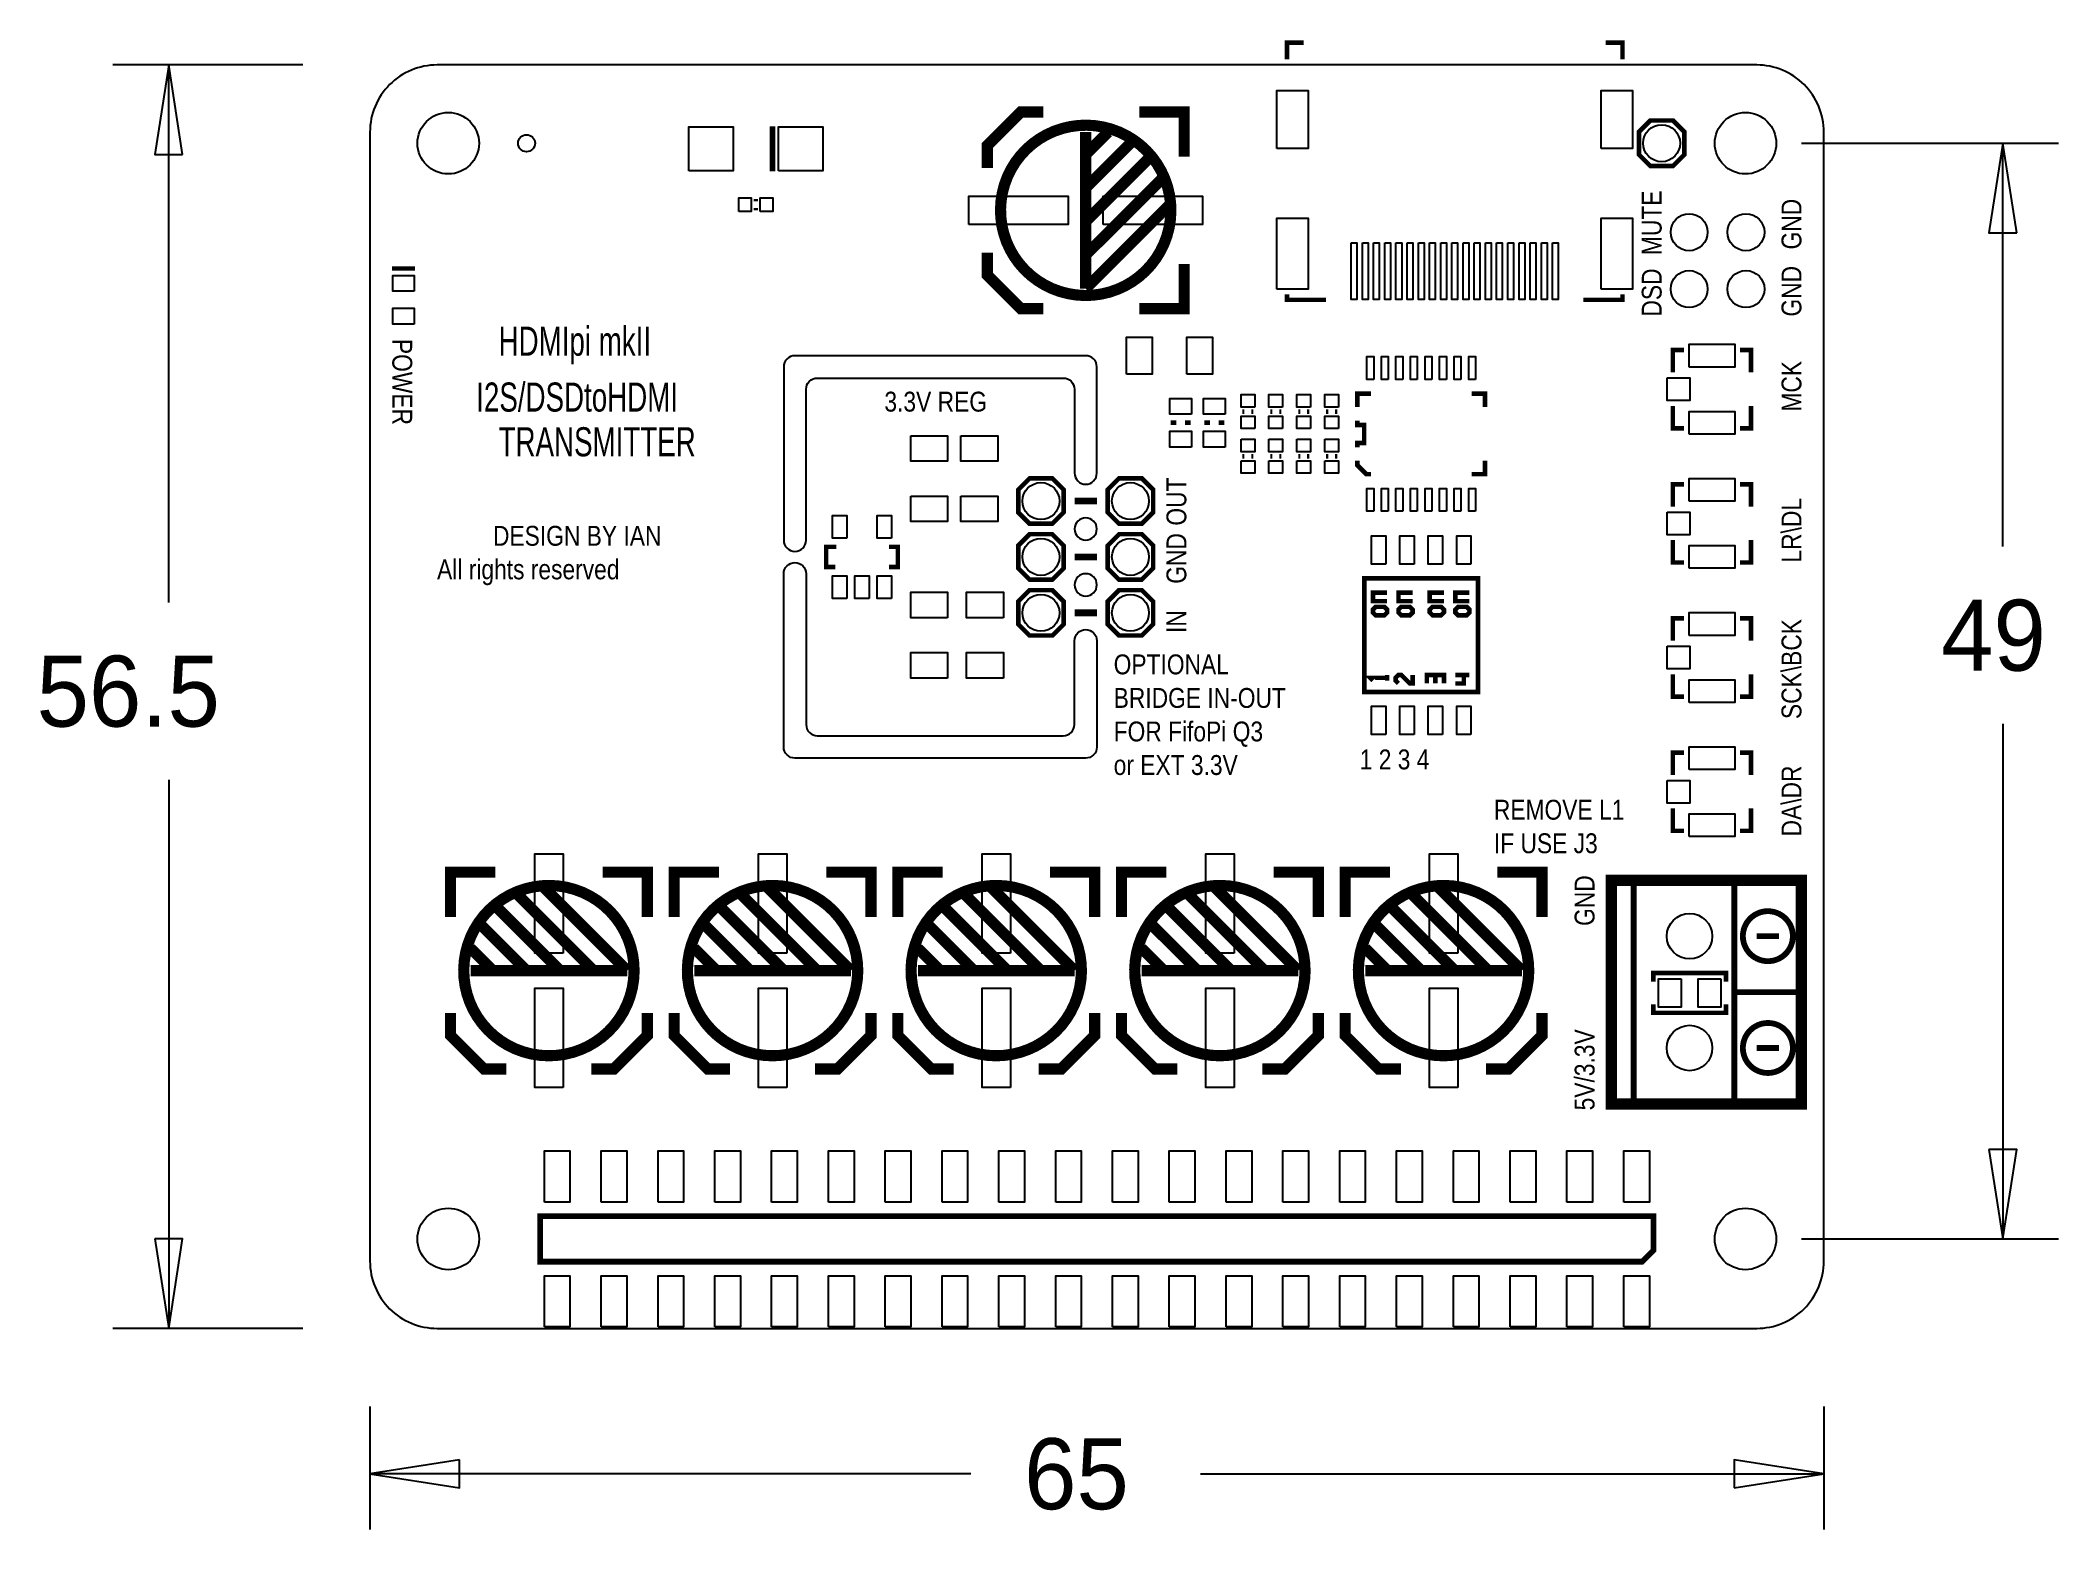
# Model space of a CAD drawing. Extents: x -14.7 to 75.5, y -9 to 57.6.
import ezdxf

# ---------------------------------------------------------------- set-up
doc = ezdxf.new("R2010")
doc.units = 0
for name, color, linetype in [('BOARD_GEOMETRY_DIMENSION', 1, 'CONTINUOUS'), ('BOARD_GEOMETRY_OUTLINE', 2, 'CONTINUOUS'), ('PACKAGE_GEOMETRY_SILKSCREEN_TO', 3, 'CONTINUOUS'), ('PIN_TOP', 4, 'CONTINUOUS')]:
    doc.layers.add(name, color=color, linetype=linetype)

msp = doc.modelspace()

# ---------------------------------------------------------------- linework, layer by layer
at = {"layer": 'BOARD_GEOMETRY_DIMENSION'}
for points in [[(-3, 56.5), (-11.5, 56.5)], [(-9, 32.4687), (-9, 56.5)], [(64, 53), (75.5, 53)], [(73, 34.9687), (73, 53)], [(73, 27.0313), (73, 4)], [(-9, 24.5313), (-9, 0)], [(64, 4), (75.5, 4)], [(-3, 0), (-11.5, 0)], [(0, -3.5), (0, -9)], [(65, -3.5), (65, -9)], [(26.8629, -6.5), (0, -6.5)], [(37.1371, -6.5), (65, -6.5)]]:
    msp.add_lwpolyline(points, dxfattribs=at)
for points in [[(-8.375, 52.5), (-9, 56.5), (-9.625, 52.5)], [(73.625, 49), (73, 53), (72.375, 49)], [(72.375, 8), (73, 4), (73.625, 8)], [(-9.625, 4), (-9, 0), (-8.375, 4)], [(4, -5.875), (0, -6.5), (4, -7.125)], [(61, -7.125), (65, -6.5), (61, -5.875)]]:
    msp.add_lwpolyline(points, close=True, dxfattribs=at)
at = {"layer": 'BOARD_GEOMETRY_OUTLINE'}
for points in [[(3, 0), (62, 0, 0.414214), (65, 3), (65, 53.5, 0.414214), (62, 56.5), (3, 56.5, 0.414214), (0, 53.5), (0, 3, 0.414214), (3, 0)], [(19.5, 35.25), (19.5, 42, -0.414214), (20, 42.5), (31, 42.5, -0.414214), (31.5, 42), (31.5, 38.25, 1), (32.5, 38.25), (32.5, 43, 0.414214), (32, 43.5), (19, 43.5, 0.414214), (18.5, 43), (18.5, 35.25, 1), (19.5, 35.25)], [(32.5, 35.75, 1), (31.5, 35.75, 1)], [(19.5, 33.75), (19.5, 27, 0.414214), (20, 26.5), (31, 26.5, 0.414214), (31.5, 27), (31.5, 30.75, -1), (32.5, 30.75), (32.5, 26, -0.414214), (32, 25.5), (19, 25.5, -0.414214), (18.5, 26), (18.5, 33.75, -1), (19.5, 33.75)], [(32.5, 33.25, 1), (31.5, 33.25, 1)]]:
    msp.add_lwpolyline(points, format="xyb", close=True, dxfattribs=at)
at = {"layer": 'PACKAGE_GEOMETRY_SILKSCREEN_TO'}
for points, const_width in [([(41, 56.75), (41, 57.5), (41.75, 57.5)], 0.2032), ([(56, 56.75), (56, 57.5), (55.25, 57.5)], 0.2032), ([(30.1, 54.4), (29.1, 54.4), (27.6, 52.9), (27.6, 51.9)], 0.5), ([(34.4, 54.4), (36.4, 54.4), (36.4, 52.4)], 0.5), ([(18, 53.75), (18, 51.75)], 0.25), ([(32, 53.5), (32, 46.5)], 0.5), ([(32, 52.5), (33, 53.5)], 0.5), ([(32, 51), (34, 53)], 0.5), ([(32, 49.5), (34.8, 52.3)], 0.5), ([(32, 48), (35.4, 51.4)], 0.5), ([(17.25, 50.5), (17.25, 50.4)], 0.2032), ([(17.25, 50.1), (17.25, 50)], 0.2032), ([(32, 46.5), (35.7, 50.2)], 0.5), ([(30.1, 45.6), (29.1, 45.6), (27.6, 47.1), (27.6, 48.1)], 0.5), ([(34.4, 45.6), (36.4, 45.6), (36.4, 47.6)], 0.5), ([(0.992, 47.397), (2.008, 47.397)], 0.2032), ([(42.75, 46), (41, 46), (41, 46.25)], 0.2032), ([(54.25, 46), (56, 46), (56, 46.25)], 0.2032), ([(58.25, 42.75), (58.25, 43.75), (58.75, 43.75)], 0.2032), ([(61.75, 42.75), (61.75, 43.75), (61.25, 43.75)], 0.2032), ([(44.15, 41.2), (44.15, 41.8), (44.75, 41.8)], 0.205), ([(49.25, 41.8), (49.85, 41.8), (49.85, 41.2)], 0.205), ([(39, 41), (39.1, 41)], 0.2032), ([(39.4, 41), (39.5, 41)], 0.2032), ([(40.25, 41), (40.35, 41)], 0.2032), ([(40.65, 41), (40.75, 41)], 0.2032), ([(41.5, 41), (41.6, 41)], 0.2032), ([(41.9, 41), (42, 41)], 0.2032), ([(42.75, 41), (42.85, 41)], 0.2032), ([(43.15, 41), (43.25, 41)], 0.2032), ([(44.15, 39.4), (44.15, 39.6), (44.45, 39.6), (44.45, 40.4), (44.15, 40.4), (44.15, 40.6)], 0.205), ([(58.25, 41.25), (58.25, 40.25), (58.75, 40.25)], 0.2032), ([(61.75, 41.25), (61.75, 40.25), (61.25, 40.25)], 0.2032), ([(35.8055, 40.5), (36.0595, 40.5)], 0.2032), ([(36.4405, 40.5), (36.6945, 40.5)], 0.2032), ([(37.3055, 40.5), (37.5595, 40.5)], 0.2032), ([(37.9405, 40.5), (38.1945, 40.5)], 0.2032), ([(39.1, 39), (39, 39)], 0.2032), ([(39.5, 39), (39.4, 39)], 0.2032), ([(40.35, 39), (40.25, 39)], 0.2032), ([(40.75, 39), (40.65, 39)], 0.2032), ([(41.6, 39), (41.5, 39)], 0.2032), ([(42, 39), (41.9, 39)], 0.2032), ([(42.85, 39), (42.75, 39)], 0.2032), ([(43.25, 39), (43.15, 39)], 0.2032), ([(44.15, 38.8), (44.15, 38.6), (44.55, 38.2), (44.75, 38.2)], 0.205), ([(49.25, 38.2), (49.85, 38.2), (49.85, 38.8)], 0.205), ([(31.5, 37), (32.5, 37)], 0.3), ([(58.25, 36.75), (58.25, 37.75), (58.75, 37.75)], 0.2032), ([(61.75, 36.75), (61.75, 37.75), (61.25, 37.75)], 0.2032), ([(58.25, 35.25), (58.25, 34.25), (58.75, 34.25)], 0.2032), ([(61.75, 35.25), (61.75, 34.25), (61.25, 34.25)], 0.2032), ([(20.8, 34.05), (20.4, 34.05), (20.4, 34.95), (20.85, 34.95)], 0.2), ([(23.2, 34.05), (23.6, 34.05), (23.6, 34.95), (23.2, 34.95)], 0.2), ([(31.5, 34.5), (32.5, 34.5)], 0.3), ([(45.476, 32.524), (44.841, 32.524), (44.841, 32.905), (45.476, 32.905)], 0.2032), ([(46.619, 32.524), (45.984, 32.524), (45.984, 32.905), (46.619, 32.905)], 0.2032), ([(48.016, 32.524), (47.381, 32.524), (47.381, 32.905), (48.016, 32.905)], 0.2032), ([(49.159, 32.524), (48.524, 32.524), (48.524, 32.905), (49.159, 32.905)], 0.2032), ([(31.5, 32), (32.5, 32)], 0.3), ([(58.25, 30.75), (58.25, 31.75), (58.75, 31.75)], 0.2032), ([(61.75, 30.75), (61.75, 31.75), (61.25, 31.75)], 0.2032), ([(44.841, 28.968), (44.714, 29.095), (45.476, 29.095)], 0.2032), ([(45.476, 28.968), (45.476, 29.222)], 0.2032), ([(45.984, 28.841), (45.857, 28.968), (45.857, 29.095), (45.984, 29.222), (46.111, 29.222), (46.492, 28.841), (46.619, 28.841), (46.619, 29.222)], 0.2032), ([(47.254, 28.841), (47.254, 29.222), (48.016, 29.222), (48.016, 28.841)], 0.2032), ([(47.635, 29.222), (47.635, 28.841)], 0.2032), ([(48.524, 28.841), (48.905, 28.841), (48.905, 29.222)], 0.2032), ([(48.524, 29.222), (49.159, 29.222)], 0.2032), ([(58.25, 29.25), (58.25, 28.25), (58.75, 28.25)], 0.2032), ([(61.75, 29.25), (61.75, 28.25), (61.25, 28.25)], 0.2032), ([(58.25, 24.75), (58.25, 25.75), (58.75, 25.75)], 0.2032), ([(61.75, 24.75), (61.75, 25.75), (61.25, 25.75)], 0.2032), ([(58.25, 23.25), (58.25, 22.25), (58.75, 22.25)], 0.2032), ([(61.75, 23.25), (61.75, 22.25), (61.25, 22.25)], 0.2032), ([(3.6, 18.4), (3.6, 20.4), (5.6, 20.4)], 0.5), ([(11.5, 16), (7.8, 19.7)], 0.5), ([(12.4, 18.4), (12.4, 20.4), (10.4, 20.4)], 0.5), ([(13.6, 18.4), (13.6, 20.4), (15.6, 20.4)], 0.5), ([(21.5, 16), (17.8, 19.7)], 0.5), ([(22.4, 18.4), (22.4, 20.4), (20.4, 20.4)], 0.5), ([(23.6, 18.4), (23.6, 20.4), (25.6, 20.4)], 0.5), ([(31.5, 16), (27.8, 19.7)], 0.5), ([(32.4, 18.4), (32.4, 20.4), (30.4, 20.4)], 0.5), ([(33.6, 18.4), (33.6, 20.4), (35.6, 20.4)], 0.5), ([(41.5, 16), (37.8, 19.7)], 0.5), ([(42.4, 18.4), (42.4, 20.4), (40.4, 20.4)], 0.5), ([(43.6, 18.4), (43.6, 20.4), (45.6, 20.4)], 0.5), ([(51.5, 16), (47.8, 19.7)], 0.5), ([(52.4, 18.4), (52.4, 20.4), (50.4, 20.4)], 0.5), ([(56.4999, 20.0401), (56.4999, 10.0399)], 0.2601), ([(57, 20.0401), (61, 20.0401), (61, 10.0399)], 0.2601), ([(8.5, 16), (5.7, 18.8)], 0.5), ([(10, 16), (6.6, 19.4)], 0.5), ([(18.5, 16), (15.7, 18.8)], 0.5), ([(20, 16), (16.6, 19.4)], 0.5), ([(28.5, 16), (25.7, 18.8)], 0.5), ([(30, 16), (26.6, 19.4)], 0.5), ([(38.5, 16), (35.7, 18.8)], 0.5), ([(40, 16), (36.6, 19.4)], 0.5), ([(48.5, 16), (45.7, 18.8)], 0.5), ([(50, 16), (46.6, 19.4)], 0.5), ([(7, 16), (5, 18)], 0.5), ([(17, 16), (15, 18)], 0.5), ([(27, 16), (25, 18)], 0.5), ([(37, 16), (35, 18)], 0.5), ([(47, 16), (45, 18)], 0.5), ([(5.5, 16), (4.5, 17)], 0.5), ([(15.5, 16), (14.5, 17)], 0.5), ([(25.5, 16), (24.5, 17)], 0.5), ([(35.5, 16), (34.5, 17)], 0.5), ([(45.5, 16), (44.5, 17)], 0.5), ([(63, 17.54), (62, 17.54)], 0.2601), ([(4.5, 16), (11.5, 16)], 0.5), ([(14.5, 16), (21.5, 16)], 0.5), ([(24.5, 16), (31.5, 16)], 0.5), ([(34.5, 16), (41.5, 16)], 0.5), ([(44.5, 16), (51.5, 16)], 0.5), ([(57.3744, 15.508), (57.3744, 15.889), (60.6256, 15.889), (60.6256, 15.508)], 0.2032), ([(60.6256, 14.492), (60.6256, 14.111), (57.3744, 14.111), (57.3744, 14.492)], 0.2032), ([(64, 15.0399), (61, 15.0399)], 0.2601), ([(3.6, 14.1), (3.6, 13.1), (5.1, 11.6), (6.1, 11.6)], 0.5), ([(12.4, 14.1), (12.4, 13.1), (10.9, 11.6), (9.9, 11.6)], 0.5), ([(13.6, 14.1), (13.6, 13.1), (15.1, 11.6), (16.1, 11.6)], 0.5), ([(22.4, 14.1), (22.4, 13.1), (20.9, 11.6), (19.9, 11.6)], 0.5), ([(23.6, 14.1), (23.6, 13.1), (25.1, 11.6), (26.1, 11.6)], 0.5), ([(32.4, 14.1), (32.4, 13.1), (30.9, 11.6), (29.9, 11.6)], 0.5), ([(33.6, 14.1), (33.6, 13.1), (35.1, 11.6), (36.1, 11.6)], 0.5), ([(42.4, 14.1), (42.4, 13.1), (40.9, 11.6), (39.9, 11.6)], 0.5), ([(43.6, 14.1), (43.6, 13.1), (45.1, 11.6), (46.1, 11.6)], 0.5), ([(52.4, 14.1), (52.4, 13.1), (50.9, 11.6), (49.9, 11.6)], 0.5), ([(63, 12.54), (62, 12.54)], 0.2601)]:
    msp.add_lwpolyline(points, dxfattribs=dict(at, const_width=const_width))
for points, const_width in [([(33.5, 53.5, 1), (30.5, 46.5, 1)], 0.5), ([(4.5, 17.5, 1), (11.5, 14.5, 1)], 0.5), ([(14.5, 17.5, 1), (21.5, 14.5, 1)], 0.5), ([(24.5, 17.5, 1), (31.5, 14.5, 1)], 0.5), ([(34.5, 17.5, 1), (41.5, 14.5, 1)], 0.5), ([(44.5, 17.5, 1), (51.5, 14.5, 1)], 0.5), ([(63, 18.54, 1), (62.0002, 16.54, 1)], 0.2601), ([(63, 13.54, 1), (62.0002, 11.54, 1)], 0.2601)]:
    msp.add_lwpolyline(points, format="xyb", close=True, dxfattribs=dict(at, const_width=const_width))
for points, const_width in [([(56.734, 53.508), (56.734, 52.492), (57.242, 51.984), (58.258, 51.984), (58.766, 52.492), (58.766, 53.508), (58.258, 54.016), (57.242, 54.016)], 0.2032), ([(29.492, 35.984), (30.508, 35.984), (31.016, 36.492), (31.016, 37.508), (30.508, 38.016), (29.492, 38.016), (28.984, 37.508), (28.984, 36.492)], 0.2032), ([(33.492, 35.984), (34.508, 35.984), (35.016, 36.492), (35.016, 37.508), (34.508, 38.016), (33.492, 38.016), (32.984, 37.508), (32.984, 36.492)], 0.2032), ([(29.492, 33.484), (30.508, 33.484), (31.016, 33.992), (31.016, 35.008), (30.508, 35.516), (29.492, 35.516), (28.984, 35.008), (28.984, 33.992)], 0.2032), ([(33.492, 33.484), (34.508, 33.484), (35.016, 33.992), (35.016, 35.008), (34.508, 35.516), (33.492, 35.516), (32.984, 35.008), (32.984, 33.992)], 0.2032), ([(44.46, 28.46), (49.54, 28.46), (49.54, 33.54), (44.46, 33.54)], 0.2032), ([(29.492, 30.984), (30.508, 30.984), (31.016, 31.492), (31.016, 32.508), (30.508, 33.016), (29.492, 33.016), (28.984, 32.508), (28.984, 31.492)], 0.2032), ([(33.492, 30.984), (34.508, 30.984), (35.016, 31.492), (35.016, 32.508), (34.508, 33.016), (33.492, 33.016), (32.984, 32.508), (32.984, 31.492)], 0.2032), ([(44.968, 31.889), (45.349, 31.889), (45.476, 32.016), (45.476, 32.143), (45.349, 32.27), (44.968, 32.27), (44.841, 32.143), (44.841, 32.016)], 0.2032), ([(46.492, 31.889), (46.111, 31.889), (45.984, 32.016), (45.984, 32.143), (46.111, 32.27), (46.492, 32.27), (46.619, 32.143), (46.619, 32.016)], 0.2032), ([(47.508, 31.889), (47.889, 31.889), (48.016, 32.016), (48.016, 32.143), (47.889, 32.27), (47.508, 32.27), (47.381, 32.143), (47.381, 32.016)], 0.2032), ([(49.032, 31.889), (48.651, 31.889), (48.524, 32.016), (48.524, 32.143), (48.651, 32.27), (49.032, 32.27), (49.159, 32.143), (49.159, 32.016)], 0.2032), ([(59, 20.0401), (55.4999, 20.0401), (55.4999, 10.0399), (64, 10.0399), (64, 20.0401)], 0.508), ([(7.608, 5.016), (7.608, 2.984), (56.884, 2.984), (57.392, 3.492), (57.392, 5.016)], 0.254)]:
    msp.add_lwpolyline(points, close=True, dxfattribs=dict(at, const_width=const_width))
at = {"layer": 'PIN_TOP'}
for points in [[(40.5515, 52.7646), (40.5515, 55.3554), (41.9485, 55.3554), (41.9485, 52.7646)], [(55.0515, 52.7646), (55.0515, 55.3554), (56.4485, 55.3554), (56.4485, 52.7646)], [(14.2594, 51.7594), (14.2594, 53.7406), (16.2406, 53.7406), (16.2406, 51.7594)], [(18.2594, 51.7594), (18.2594, 53.7406), (20.2406, 53.7406), (20.2406, 51.7594)], [(16.4906, 49.9452), (16.4906, 50.5548), (17.0494, 50.5548), (17.0494, 49.9452)], [(17.4506, 49.9452), (17.4506, 50.5548), (18.0094, 50.5548), (18.0094, 49.9452)], [(26.7775, 49.365), (26.7775, 50.635), (31.2225, 50.635), (31.2225, 49.365)], [(32.7775, 49.365), (32.7775, 50.635), (37.2225, 50.635), (37.2225, 49.365)], [(40.5515, 46.4725), (40.5515, 49.6475), (41.9485, 49.6475), (41.9485, 46.4725)], [(55.0515, 46.4725), (55.0515, 49.6475), (56.4485, 49.6475), (56.4485, 46.4725)], [(43.873, 48.55), (44.127, 48.55), (44.127, 46.01), (43.873, 46.01)], [(44.373, 48.55), (44.627, 48.55), (44.627, 46.01), (44.373, 46.01)], [(44.873, 48.55), (45.127, 48.55), (45.127, 46.01), (44.873, 46.01)], [(45.373, 48.55), (45.627, 48.55), (45.627, 46.01), (45.373, 46.01)], [(45.873, 48.55), (46.127, 48.55), (46.127, 46.01), (45.873, 46.01)], [(46.373, 48.55), (46.627, 48.55), (46.627, 46.01), (46.373, 46.01)], [(46.873, 48.55), (47.127, 48.55), (47.127, 46.01), (46.873, 46.01)], [(47.373, 48.55), (47.627, 48.55), (47.627, 46.01), (47.373, 46.01)], [(47.873, 48.55), (48.127, 48.55), (48.127, 46.01), (47.873, 46.01)], [(48.373, 48.55), (48.627, 48.55), (48.627, 46.01), (48.373, 46.01)], [(48.873, 48.55), (49.127, 48.55), (49.127, 46.01), (48.873, 46.01)], [(49.373, 48.55), (49.627, 48.55), (49.627, 46.01), (49.373, 46.01)], [(49.873, 48.55), (50.127, 48.55), (50.127, 46.01), (49.873, 46.01)], [(50.373, 48.55), (50.627, 48.55), (50.627, 46.01), (50.373, 46.01)], [(50.873, 48.55), (51.127, 48.55), (51.127, 46.01), (50.873, 46.01)], [(51.373, 48.55), (51.627, 48.55), (51.627, 46.01), (51.373, 46.01)], [(51.873, 48.55), (52.127, 48.55), (52.127, 46.01), (51.873, 46.01)], [(52.373, 48.55), (52.627, 48.55), (52.627, 46.01), (52.373, 46.01)], [(52.873, 48.55), (53.127, 48.55), (53.127, 46.01), (52.873, 46.01)], [(1.9826, 46.381), (1.0174, 46.381), (1.0174, 47.0922), (1.9826, 47.0922)], [(1.9826, 44.9078), (1.0174, 44.9078), (1.0174, 45.619), (1.9826, 45.619)], [(33.8285, 42.6745), (33.8285, 44.3255), (34.9715, 44.3255), (34.9715, 42.6745)], [(36.5285, 42.6745), (36.5285, 44.3255), (37.6715, 44.3255), (37.6715, 42.6745)], [(44.8774, 42.442), (44.5726, 42.442), (44.5726, 43.458), (44.8774, 43.458)], [(45.5274, 42.442), (45.2226, 42.442), (45.2226, 43.458), (45.5274, 43.458)], [(46.1774, 42.442), (45.8726, 42.442), (45.8726, 43.458), (46.1774, 43.458)], [(46.8274, 42.442), (46.5226, 42.442), (46.5226, 43.458), (46.8274, 43.458)], [(47.4774, 42.442), (47.1726, 42.442), (47.1726, 43.458), (47.4774, 43.458)], [(48.1274, 42.442), (47.8226, 42.442), (47.8226, 43.458), (48.1274, 43.458)], [(48.7774, 42.442), (48.4726, 42.442), (48.4726, 43.458), (48.7774, 43.458)], [(49.4274, 42.442), (49.1226, 42.442), (49.1226, 43.458), (49.4274, 43.458)], [(58.984, 42.992), (58.984, 44.008), (61.016, 44.008), (61.016, 42.992)], [(57.992, 42.508), (59.008, 42.508), (59.008, 41.492), (57.992, 41.492)], [(36.7326, 40.881), (35.7674, 40.881), (35.7674, 41.5922), (36.7326, 41.5922)], [(38.2326, 40.881), (37.2674, 40.881), (37.2674, 41.5922), (38.2326, 41.5922)], [(39.5548, 41.2006), (38.9452, 41.2006), (38.9452, 41.7594), (39.5548, 41.7594)], [(40.8048, 41.2006), (40.1952, 41.2006), (40.1952, 41.7594), (40.8048, 41.7594)], [(42.0548, 41.2006), (41.4452, 41.2006), (41.4452, 41.7594), (42.0548, 41.7594)], [(43.3048, 41.2006), (42.6952, 41.2006), (42.6952, 41.7594), (43.3048, 41.7594)], [(39.5548, 40.2406), (38.9452, 40.2406), (38.9452, 40.7994), (39.5548, 40.7994)], [(40.8048, 40.2406), (40.1952, 40.2406), (40.1952, 40.7994), (40.8048, 40.7994)], [(42.0548, 40.2406), (41.4452, 40.2406), (41.4452, 40.7994), (42.0548, 40.7994)], [(43.3048, 40.2406), (42.6952, 40.2406), (42.6952, 40.7994), (43.3048, 40.7994)], [(58.984, 39.992), (58.984, 41.008), (61.016, 41.008), (61.016, 39.992)], [(24.1745, 39.9215), (25.8255, 39.9215), (25.8255, 38.7785), (24.1745, 38.7785)], [(26.4245, 39.9215), (28.0755, 39.9215), (28.0755, 38.7785), (26.4245, 38.7785)], [(36.7326, 39.4078), (35.7674, 39.4078), (35.7674, 40.119), (36.7326, 40.119)], [(38.2326, 39.4078), (37.2674, 39.4078), (37.2674, 40.119), (38.2326, 40.119)], [(38.9452, 39.7594), (39.5548, 39.7594), (39.5548, 39.2006), (38.9452, 39.2006)], [(40.1952, 39.7594), (40.8048, 39.7594), (40.8048, 39.2006), (40.1952, 39.2006)], [(41.4452, 39.7594), (42.0548, 39.7594), (42.0548, 39.2006), (41.4452, 39.2006)], [(42.6952, 39.7594), (43.3048, 39.7594), (43.3048, 39.2006), (42.6952, 39.2006)], [(38.9452, 38.7994), (39.5548, 38.7994), (39.5548, 38.2406), (38.9452, 38.2406)], [(40.1952, 38.7994), (40.8048, 38.7994), (40.8048, 38.2406), (40.1952, 38.2406)], [(41.4452, 38.7994), (42.0548, 38.7994), (42.0548, 38.2406), (41.4452, 38.2406)], [(42.6952, 38.7994), (43.3048, 38.7994), (43.3048, 38.2406), (42.6952, 38.2406)], [(58.984, 36.992), (58.984, 38.008), (61.016, 38.008), (61.016, 36.992)], [(24.1745, 37.2215), (25.8255, 37.2215), (25.8255, 36.0785), (24.1745, 36.0785)], [(26.4245, 37.2215), (28.0755, 37.2215), (28.0755, 36.0785), (26.4245, 36.0785)], [(44.8774, 36.542), (44.5726, 36.542), (44.5726, 37.558), (44.8774, 37.558)], [(45.5274, 36.542), (45.2226, 36.542), (45.2226, 37.558), (45.5274, 37.558)], [(46.1774, 36.542), (45.8726, 36.542), (45.8726, 37.558), (46.1774, 37.558)], [(46.8274, 36.542), (46.5226, 36.542), (46.5226, 37.558), (46.8274, 37.558)], [(47.4774, 36.542), (47.1726, 36.542), (47.1726, 37.558), (47.4774, 37.558)], [(48.1274, 36.542), (47.8226, 36.542), (47.8226, 37.558), (48.1274, 37.558)], [(48.7774, 36.542), (48.4726, 36.542), (48.4726, 37.558), (48.7774, 37.558)], [(49.4274, 36.542), (49.1226, 36.542), (49.1226, 37.558), (49.4274, 37.558)], [(21.3175, 35.342), (20.6825, 35.342), (20.6825, 36.358), (21.3175, 36.358)], [(23.3175, 35.342), (22.6825, 35.342), (22.6825, 36.358), (23.3175, 36.358)], [(57.992, 36.508), (59.008, 36.508), (59.008, 35.492), (57.992, 35.492)], [(45.4125, 34.175), (44.7775, 34.175), (44.7775, 35.445), (45.4125, 35.445)], [(46.6825, 34.175), (46.0475, 34.175), (46.0475, 35.445), (46.6825, 35.445)], [(47.9525, 34.175), (47.3175, 34.175), (47.3175, 35.445), (47.9525, 35.445)], [(49.2225, 34.175), (48.5875, 34.175), (48.5875, 35.445), (49.2225, 35.445)], [(58.984, 33.992), (58.984, 35.008), (61.016, 35.008), (61.016, 33.992)], [(21.3175, 32.642), (20.6825, 32.642), (20.6825, 33.658), (21.3175, 33.658)], [(22.3175, 32.642), (21.6825, 32.642), (21.6825, 33.658), (22.3175, 33.658)], [(23.3175, 32.642), (22.6825, 32.642), (22.6825, 33.658), (23.3175, 33.658)], [(25.8255, 31.7785), (24.1745, 31.7785), (24.1745, 32.9215), (25.8255, 32.9215)], [(28.3255, 31.7785), (26.6745, 31.7785), (26.6745, 32.9215), (28.3255, 32.9215)], [(58.984, 30.992), (58.984, 32.008), (61.016, 32.008), (61.016, 30.992)], [(25.8255, 29.0785), (24.1745, 29.0785), (24.1745, 30.2215), (25.8255, 30.2215)], [(28.3255, 29.0785), (26.6745, 29.0785), (26.6745, 30.2215), (28.3255, 30.2215)], [(57.992, 30.508), (59.008, 30.508), (59.008, 29.492), (57.992, 29.492)], [(58.984, 27.992), (58.984, 29.008), (61.016, 29.008), (61.016, 27.992)], [(45.4125, 26.555), (44.7775, 26.555), (44.7775, 27.825), (45.4125, 27.825)], [(46.6825, 26.555), (46.0475, 26.555), (46.0475, 27.825), (46.6825, 27.825)], [(47.9525, 26.555), (47.3175, 26.555), (47.3175, 27.825), (47.9525, 27.825)], [(49.2225, 26.555), (48.5875, 26.555), (48.5875, 27.825), (49.2225, 27.825)], [(58.984, 24.992), (58.984, 26.008), (61.016, 26.008), (61.016, 24.992)], [(57.992, 24.508), (59.008, 24.508), (59.008, 23.492), (57.992, 23.492)], [(58.984, 21.992), (58.984, 23.008), (61.016, 23.008), (61.016, 21.992)], [(8.635, 16.7775), (7.365, 16.7775), (7.365, 21.2225), (8.635, 21.2225)], [(18.635, 16.7775), (17.365, 16.7775), (17.365, 21.2225), (18.635, 21.2225)], [(28.635, 16.7775), (27.365, 16.7775), (27.365, 21.2225), (28.635, 21.2225)], [(38.635, 16.7775), (37.365, 16.7775), (37.365, 21.2225), (38.635, 21.2225)], [(48.635, 16.7775), (47.365, 16.7775), (47.365, 21.2225), (48.635, 21.2225)], [(58.619, 15.635), (58.619, 14.365), (57.603, 14.365), (57.603, 15.635)], [(60.397, 15.635), (60.397, 14.365), (59.381, 14.365), (59.381, 15.635)], [(8.635, 10.7775), (7.365, 10.7775), (7.365, 15.2225), (8.635, 15.2225)], [(18.635, 10.7775), (17.365, 10.7775), (17.365, 15.2225), (18.635, 15.2225)], [(28.635, 10.7775), (27.365, 10.7775), (27.365, 15.2225), (28.635, 15.2225)], [(38.635, 10.7775), (37.365, 10.7775), (37.365, 15.2225), (38.635, 15.2225)], [(48.635, 10.7775), (47.365, 10.7775), (47.365, 15.2225), (48.635, 15.2225)], [(7.7985, 5.651), (7.7985, 7.937), (8.9415, 7.937), (8.9415, 5.651)], [(10.3385, 5.651), (10.3385, 7.937), (11.4815, 7.937), (11.4815, 5.651)], [(12.8785, 5.651), (12.8785, 7.937), (14.0215, 7.937), (14.0215, 5.651)], [(15.4185, 5.651), (15.4185, 7.937), (16.5615, 7.937), (16.5615, 5.651)], [(17.9585, 5.651), (17.9585, 7.937), (19.1015, 7.937), (19.1015, 5.651)], [(20.4985, 5.651), (20.4985, 7.937), (21.6415, 7.937), (21.6415, 5.651)], [(23.0385, 5.651), (23.0385, 7.937), (24.1815, 7.937), (24.1815, 5.651)], [(25.5785, 5.651), (25.5785, 7.937), (26.7215, 7.937), (26.7215, 5.651)], [(28.1185, 5.651), (28.1185, 7.937), (29.2615, 7.937), (29.2615, 5.651)], [(30.6585, 5.651), (30.6585, 7.937), (31.8015, 7.937), (31.8015, 5.651)], [(33.1985, 5.651), (33.1985, 7.937), (34.3415, 7.937), (34.3415, 5.651)], [(35.7385, 5.651), (35.7385, 7.937), (36.8815, 7.937), (36.8815, 5.651)], [(38.2785, 5.651), (38.2785, 7.937), (39.4215, 7.937), (39.4215, 5.651)], [(40.8185, 5.651), (40.8185, 7.937), (41.9615, 7.937), (41.9615, 5.651)], [(43.3585, 5.651), (43.3585, 7.937), (44.5015, 7.937), (44.5015, 5.651)], [(45.8985, 5.651), (45.8985, 7.937), (47.0415, 7.937), (47.0415, 5.651)], [(48.4385, 5.651), (48.4385, 7.937), (49.5815, 7.937), (49.5815, 5.651)], [(50.9785, 5.651), (50.9785, 7.937), (52.1215, 7.937), (52.1215, 5.651)], [(53.5185, 5.651), (53.5185, 7.937), (54.6615, 7.937), (54.6615, 5.651)], [(56.0585, 5.651), (56.0585, 7.937), (57.2015, 7.937), (57.2015, 5.651)], [(7.7985, 0.063), (7.7985, 2.349), (8.9415, 2.349), (8.9415, 0.063)], [(10.3385, 0.063), (10.3385, 2.349), (11.4815, 2.349), (11.4815, 0.063)], [(12.8785, 0.063), (12.8785, 2.349), (14.0215, 2.349), (14.0215, 0.063)], [(15.4185, 0.063), (15.4185, 2.349), (16.5615, 2.349), (16.5615, 0.063)], [(17.9585, 0.063), (17.9585, 2.349), (19.1015, 2.349), (19.1015, 0.063)], [(20.4985, 0.063), (20.4985, 2.349), (21.6415, 2.349), (21.6415, 0.063)], [(23.0385, 0.063), (23.0385, 2.349), (24.1815, 2.349), (24.1815, 0.063)], [(25.5785, 0.063), (25.5785, 2.349), (26.7215, 2.349), (26.7215, 0.063)], [(28.1185, 0.063), (28.1185, 2.349), (29.2615, 2.349), (29.2615, 0.063)], [(30.6585, 0.063), (30.6585, 2.349), (31.8015, 2.349), (31.8015, 0.063)], [(33.1985, 0.063), (33.1985, 2.349), (34.3415, 2.349), (34.3415, 0.063)], [(35.7385, 0.063), (35.7385, 2.349), (36.8815, 2.349), (36.8815, 0.063)], [(38.2785, 0.063), (38.2785, 2.349), (39.4215, 2.349), (39.4215, 0.063)], [(40.8185, 0.063), (40.8185, 2.349), (41.9615, 2.349), (41.9615, 0.063)], [(43.3585, 0.063), (43.3585, 2.349), (44.5015, 2.349), (44.5015, 0.063)], [(45.8985, 0.063), (45.8985, 2.349), (47.0415, 2.349), (47.0415, 0.063)], [(48.4385, 0.063), (48.4385, 2.349), (49.5815, 2.349), (49.5815, 0.063)], [(50.9785, 0.063), (50.9785, 2.349), (52.1215, 2.349), (52.1215, 0.063)], [(53.5185, 0.063), (53.5185, 2.349), (54.6615, 2.349), (54.6615, 0.063)], [(56.0585, 0.063), (56.0585, 2.349), (57.2015, 2.349), (57.2015, 0.063)]]:
    msp.add_lwpolyline(points, close=True, dxfattribs=at)
for centre, radius in [((3.5, 53), 1.375), ((61.5, 53), 1.375), ((7, 53), 0.381), ((57.75, 53), 0.8255), ((58.98, 49.02), 0.8255), ((61.52, 49.02), 0.8255), ((58.98, 46.48), 0.8255), ((61.52, 46.48), 0.8255), ((30, 37), 0.8255), ((34, 37), 0.8255), ((30, 34.5), 0.8255), ((34, 34.5), 0.8255), ((30, 32), 0.8255), ((34, 32), 0.8255), ((59, 17.54), 1.016), ((59, 12.54), 1.016), ((3.5, 4), 1.375), ((61.5, 4), 1.375)]:
    msp.add_circle(centre, radius, dxfattribs=at)

# ---------------------------------------------------------------- texts
at = {"layer": 'BOARD_GEOMETRY_DIMENSION', "width": 0.992}
for s, p in [('49', (70.2441, 29.4125)), ('56.5', (-14.9055, 26.9125)), ('65', (29.2441, -8.0875))]:
    msp.add_text(s, height=3.175, dxfattribs=at).set_placement(p)
at = {"layer": 'PACKAGE_GEOMETRY_SILKSCREEN_TO', "width": 0.857143}
for s, rotation, p in [('MUTE', 90, (57.75, 48)), ('GND', 90, (64, 48.25)), ('DSD', 90, (57.75, 45.25)), ('GND', 90, (64, 45.25)), ('POWER', 270, (1, 44.25)), ('MCK', 90, (64, 41)), ('OUT', 90, (36.5, 35.9)), ('LR\\DL', 90, (64, 34.25)), ('GND', 90, (36.5, 33.3)), ('IN', 90, (36.5, 31.1)), ('SCK\\BCK', 90, (64, 27.25)), ('DA\\DR', 90, (64, 22)), ('GND', 90, (54.75, 18)), ('5V/3.3V', 90, (54.75, 9.75))]:
    msp.add_text(s, height=0.889, rotation=rotation, dxfattribs=at).set_placement(p)
at = {"layer": 'PACKAGE_GEOMETRY_SILKSCREEN_TO'}
for s, height, width, p in [('HDMIpi mkII', 1.3, 0.713077, (5.75, 43.5)), ('I2S/DSDtoHDMI', 1.3, 0.713077, (4.75, 41)), ('3.3V REG', 0.889, 0.857143, (23, 41)), ('TRANSMITTER', 1.3, 0.713077, (5.75, 39)), ('DESIGN BY IAN', 0.889, 0.857143, (5.5, 35)), ('All rights reserved', 0.889, 0.857143, (3, 33.5)), ('OPTIONAL', 0.889, 0.857143, (33.25, 29.25)), ('BRIDGE IN-OUT', 0.889, 0.857143, (33.25, 27.75)), ('FOR FifoPi Q3', 0.889, 0.857143, (33.25, 26.25)), ('or EXT 3.3V', 0.889, 0.857143, (33.25, 24.75)), ('1 2 3 4', 0.889, 0.857143, (44.25, 25)), ('REMOVE L1', 0.889, 0.857143, (50.25, 22.75)), ('IF USE J3', 0.889, 0.857143, (50.25, 21.25))]:
    msp.add_text(s, height=height, dxfattribs=dict(at, width=width)).set_placement(p)

doc.saveas('drawing.dxf')
